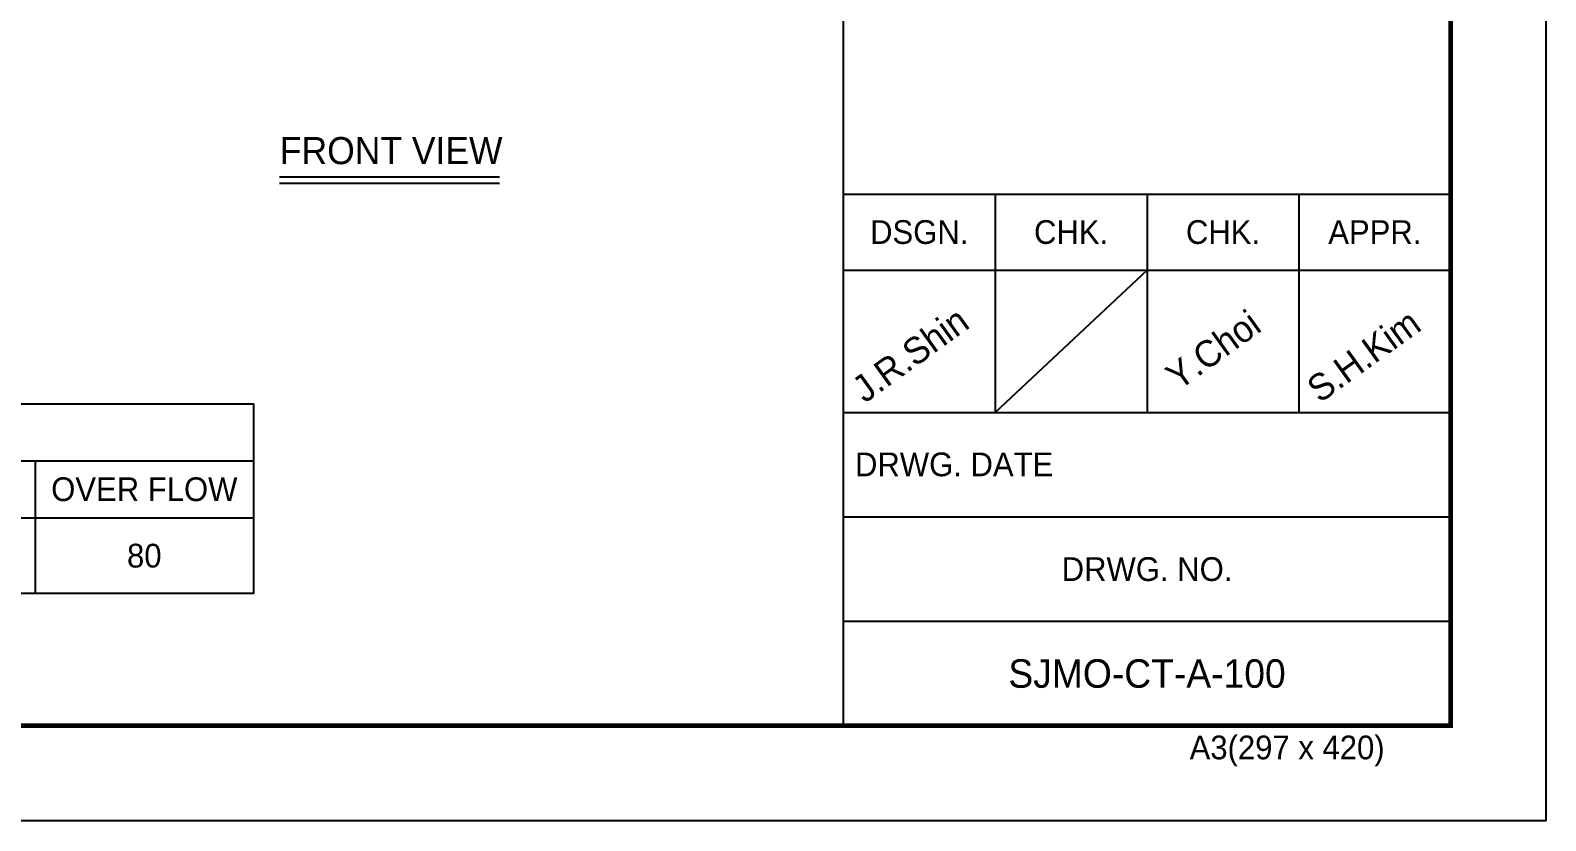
# Model space of a CAD drawing. Header units: millimetres. Extents: x -662756 to 31653, y -141394 to 22156.
# Drawn here: x 20474 to 31653, y 1361 to 7190 of the extents above; entities that cross this region are included whole.
import ezdxf
from ezdxf.enums import TextEntityAlignment as Align

# ---------------------------------------------------------------- set-up
doc = ezdxf.new("R2010")
doc.units = ezdxf.units.MM
for name, color, linetype in [('냉각탑_box', 1, 'Continuous'), ('냉각탑_form', 1, 'Continuous'), ('냉각탑_text', 3, 'Continuous')]:
    doc.layers.add(name, color=color, linetype=linetype)
doc.styles.add('돋움', font='Dotum.ttf')

msp = doc.modelspace()

# ---------------------------------------------------------------- linework, layer by layer
at = {"layer": 'Defpoints'}
msp.add_lwpolyline([(2245.7, 22156.3), (31652.9, 22156.3), (31652.9, 1361.2), (2245.7, 1361.2)], close=True, dxfattribs=at)
at = {"layer": '냉각탑_box'}
for p, q in [((22313.2, 6108.1), (23936.5, 6108.1)), ((22313.2, 6061.4), (23936.5, 6061.4)), ((16730.4, 4015.7), (22120.4, 4015.7)), ((20510.4, 4015.7), (20510.4, 3035.7)), ((7070.4, 3595.7), (22120.4, 3595.7))]:
    msp.add_line(p, q, dxfattribs=at)
msp.add_lwpolyline([(7070.4, 4435.7), (22120.4, 4435.7), (22120.4, 3035.7), (7070.4, 3035.7)], close=True, dxfattribs=at)
at = {"layer": '냉각탑_form'}
for p, q in [((26471.6, 14419.4), (26471.6, 2061.3)), ((26471.6, 5982.3), (30952.7, 5982.3)), ((27591.9, 5982.3), (27591.9, 4371.9)), ((28712.2, 5982.3), (28712.2, 4371.9)), ((29832.5, 5982.3), (29832.5, 4371.9)), ((26471.6, 5422.2), (30952.7, 5422.2)), ((28712.2, 5422.2), (27591.9, 4371.9)), ((26471.6, 4371.9), (30952.7, 4371.9)), ((26471.6, 3601.7), (30952.7, 3601.7)), ((26471.6, 2831.5), (30952.7, 2831.5))]:
    msp.add_line(p, q, dxfattribs=at)
at = {"layer": '냉각탑_form', "const_width": 35}
msp.add_lwpolyline([(2945.9, 21456.1), (2945.9, 2061.3), (30952.7, 2061.3), (30952.7, 21456.1)], close=True, dxfattribs=at)

# ---------------------------------------------------------------- texts
at = {"layer": '냉각탑_form', "style": '돋움'}
for s, p in [('DSGN.', (27031.8, 5702.2)), ('CHK.', (28152, 5702.2)), ('CHK.', (29272.3, 5702.2)), ('APPR.', (30392.6, 5702.2)), ('DRWG. NO.', (28712.2, 3216.6))]:
    msp.add_text(s, height=175.04, dxfattribs=at).set_placement(p, align=Align.MIDDLE_CENTER)
for s, height, p in [('DRWG. DATE', 175.04, (26557.9, 3901.2)), ('A3(297 x 420)', 175.043, (29026.3, 1813.7))]:
    msp.add_text(s, height=height, dxfattribs=at).set_placement(p)
at = {"layer": '냉각탑_text', "style": '돋움'}
for s, height, p in [('FRONT VIEW', 199.97, (23136.7, 6302.8)), ('OVER FLOW', 175, (21315.4, 3805.7)), ('80', 175, (21315.4, 3315.7)), ('SJMO-CT-A-100', 210.051, (28712.2, 2446.4))]:
    msp.add_text(s, height=height, dxfattribs=at).set_placement(p, align=Align.MIDDLE_CENTER)
for s, p in [('J.R.Shin', (26630, 4436)), ('Y.Choi', (28945.3, 4529.4)), ('S.H.Kim', (29986.5, 4436))]:
    msp.add_text(s, height=196.05, rotation=35.81856, dxfattribs=at).set_placement(p)

doc.saveas('drawing.dxf')
